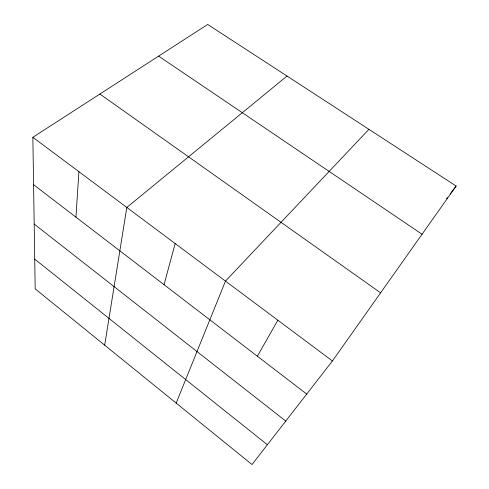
<?xml version="1.0" encoding="UTF-8"?>
<svg xmlns="http://www.w3.org/2000/svg" width="489" height="489" viewBox="0 0 489 489"><rect width="100%" height="100%" fill="white"/><g stroke="black" fill="none" stroke-linecap="round" stroke-linejoin="round"><path stroke-width="0.73" d="M75.942 217.153L78.918 171.682M104.677 345.173L126.816 207.446L287.025 76.046M164.029 284.684L175.172 243.546M176.174 403.101L225.472 281.108L368.926 129.322M257.367 356.236L277.844 320.216M332.416 360.961L456.139 186.046L207.697 24.45L32.861 137.287L35.177 288.858L252.006 464.55L332.416 360.961L32.861 137.287M446.518 198.803L447.435 197.593M450.186 193.944L456.139 186.046M158.619 56.125L422.056 234.237M99.878 94.035L380.607 292.832M33.582 184.683L306.719 394.067M34.187 224.054L285.765 421.066M34.719 259.127L267.379 444.745"/></g></svg>
